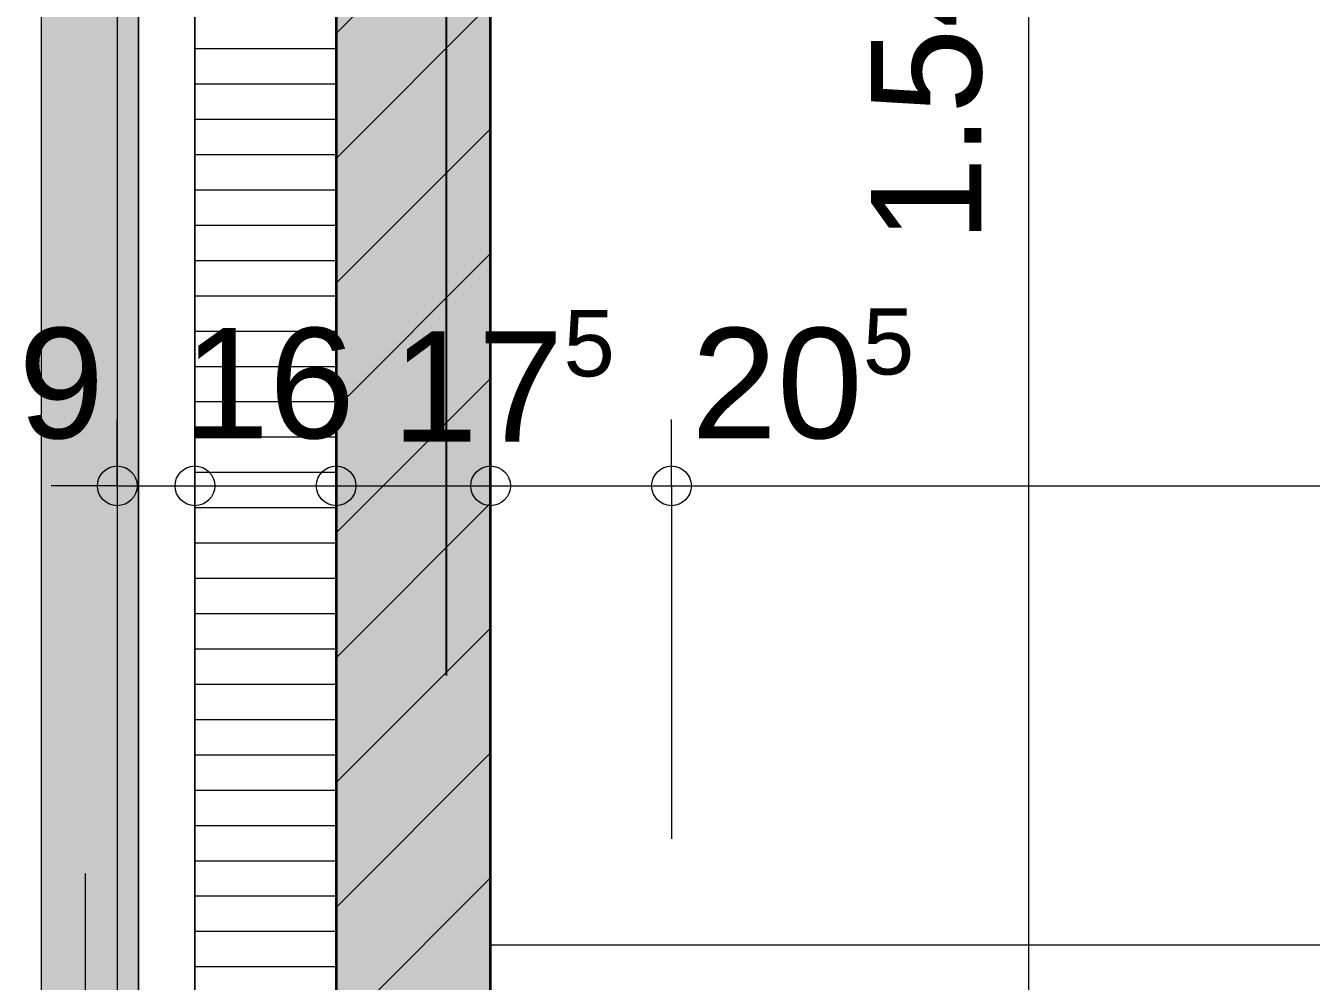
# Model space of a CAD drawing. Header units: metres. Extents: x 0.003 to 0.843, y 0.003 to 0.597.
# Drawn here: x 0.31532 to 0.34446, y 0.20697 to 0.22862 of the extents above; entities that cross this region are included whole.
import ezdxf

# ---------------------------------------------------------------- set-up
doc = ezdxf.new("R2010")
doc.units = ezdxf.units.M
for name, pattern in [('AUSGEZOGEN', [0]), ('LINIE_17', [0.0005, 0, -0.0005]), ('LINIE_23', [0.0079, 0.004, -0.0013, 0, -0.0013, 0, -0.0013]), ('PUNKT', [6.35, 0, -6.35]), ('RAND', [44.45, 12.7, -6.35, 12.7, -6.35, 0, -6.35]), ('VERDECKT', [9.525, 6.35, -3.175])]:
    doc.linetypes.add(name, pattern=pattern)
for name, color, linetype, lineweight in [('Allgemein', 7, 'AUSGEZOGEN', 18), ('Bauachsen grob', 7, 'RAND', 13), ('Daemmung', 7, 'AUSGEZOGEN', 18), ('Fuellflaeche tragende Wände MW', 7, 'AUSGEZOGEN', 13), ('Holz Fassadenverkleidung', 7, 'AUSGEZOGEN', 18), ('Konstruktion oben', 7, 'VERDECKT', 13), ('Spengler', 7, 'AUSGEZOGEN', 18), ('Unterkonstruktion', 7, 'AUSGEZOGEN', 18), ('Vorhangbrett', 7, 'AUSGEZOGEN', 13), ('Wand Mauerwerk tragend', 7, 'AUSGEZOGEN', 35), ('Werkplan- Ausfuehrungsmasse', 7, 'AUSGEZOGEN', 13)]:
    doc.layers.add(name, color=color, linetype=linetype, lineweight=lineweight)
doc.styles.add('ARIAL', font='ARIAL.TTF')

msp = doc.modelspace()

# ---------------------------------------------------------------- hatches: boundary and pattern name
at = {"layer": 'Allgemein', "linetype": 'AUSGEZOGEN', "lineweight": 13}
h = msp.add_hatch(color=32, dxfattribs=at)
h.paths.add_polyline_path([(0.31788, 0.386497), (0.31788, 0.487957), (0.3174, 0.487957), (0.3174, 0.386497)])
h.paths.add_polyline_path([(0.31788, 0.263897), (0.31788, 0.285297), (0.3174, 0.285297), (0.3174, 0.263897)])
h.paths.add_polyline_path([(0.31788, 0.310897), (0.31788, 0.360897), (0.3174, 0.360897), (0.3174, 0.310897)])
h.paths.add_polyline_path([(0.31788, 0.198117), (0.31788, 0.238297), (0.3174, 0.238297), (0.3174, 0.198117)])
at = {"layer": 'Fuellflaeche tragende Wände MW', "linetype": 'AUSGEZOGEN', "lineweight": 13, "true_color": 0xffe0e0}
msp.add_hatch(color=254, dxfattribs=at).paths.add_polyline_path([(0.32236, 0.237097), (0.32236, 0.206197), (0.32586, 0.206197), (0.32586, 0.237097)])
at = {"layer": 'Spengler', "linetype": 'AUSGEZOGEN', "lineweight": 13, "true_color": 0xfafafa}
msp.add_hatch(color=7, dxfattribs=at).paths.add_polyline_path([(0.31568, 0.238297), (0.31568, 0.197637), (0.3174, 0.197637), (0.3174, 0.238297)])

# ---------------------------------------------------------------- linework, layer by layer
at = {"layer": 'Allgemein', "color": 7, "linetype": 'AUSGEZOGEN', "lineweight": 13}
for p, q in [((0.3174, 0.238297), (0.3174, 0.198117)), ((0.31788, 0.198597), (0.31788, 0.238297))]:
    msp.add_line(p, q, dxfattribs=at)
at = {"layer": 'Bauachsen grob', "color": 32, "linetype": 'LINIE_23', "lineweight": 25, "true_color": 0xc36e14}
msp.add_line((0.32486, 0.013897), (0.32486, 0.581), dxfattribs=at)
at = {"layer": 'Daemmung', "color": 7, "linetype": 'AUSGEZOGEN', "lineweight": 18}
for p, q in [((0.31916, 0.238297), (0.31916, 0.202597)), ((0.32236, 0.206197), (0.32236, 0.237097))]:
    msp.add_line(p, q, dxfattribs=at)
at = {"layer": 'Daemmung', "color": 7, "linetype": 'AUSGEZOGEN', "lineweight": 13}
for points in [[(0.32236, 0.228097), (0.319913, 0.228097), (0.319913, 0.228097), (0.31916, 0.228097)], [(0.32236, 0.227297), (0.31989, 0.227297), (0.31989, 0.227297), (0.31916, 0.227297)], [(0.32236, 0.226497), (0.319866, 0.226497), (0.319866, 0.226497), (0.31916, 0.226497)], [(0.32236, 0.226497), (0.319866, 0.226497), (0.319866, 0.226497), (0.31916, 0.226497)], [(0.32236, 0.225697), (0.319843, 0.225697), (0.319843, 0.225697), (0.31916, 0.225697)], [(0.32236, 0.224897), (0.319819, 0.224897), (0.319819, 0.224897), (0.31916, 0.224897)], [(0.32236, 0.224097), (0.319795, 0.224097), (0.319795, 0.224097), (0.31916, 0.224097)], [(0.32236, 0.223297), (0.319772, 0.223297), (0.319772, 0.223297), (0.31916, 0.223297)], [(0.32236, 0.223297), (0.319772, 0.223297), (0.319772, 0.223297), (0.31916, 0.223297)], [(0.32236, 0.222497), (0.319748, 0.222497), (0.319748, 0.222497), (0.31916, 0.222497)], [(0.32236, 0.221697), (0.319724, 0.221697), (0.319724, 0.221697), (0.31916, 0.221697)], [(0.32236, 0.220897), (0.319701, 0.220897), (0.319701, 0.220897), (0.31916, 0.220897)], [(0.32236, 0.220097), (0.319677, 0.220097), (0.319677, 0.220097), (0.31916, 0.220097)], [(0.32236, 0.220097), (0.319677, 0.220097), (0.319677, 0.220097), (0.31916, 0.220097)], [(0.32236, 0.219297), (0.319653, 0.219297), (0.319653, 0.219297), (0.31916, 0.219297)], [(0.32236, 0.218497), (0.31963, 0.218497), (0.31963, 0.218497), (0.31916, 0.218497)], [(0.32236, 0.217697), (0.319606, 0.217697), (0.319606, 0.217697), (0.31916, 0.217697)], [(0.32236, 0.216897), (0.319583, 0.216897), (0.319583, 0.216897), (0.31916, 0.216897)], [(0.32236, 0.216897), (0.319583, 0.216897), (0.319583, 0.216897), (0.31916, 0.216897)], [(0.32236, 0.216097), (0.319559, 0.216097), (0.319559, 0.216097), (0.31916, 0.216097)], [(0.32236, 0.215297), (0.319535, 0.215297), (0.319535, 0.215297), (0.31916, 0.215297)], [(0.32236, 0.214497), (0.319512, 0.214497), (0.319512, 0.214497), (0.31916, 0.214497)], [(0.32236, 0.213697), (0.319488, 0.213697), (0.319488, 0.213697), (0.31916, 0.213697)], [(0.32236, 0.213697), (0.319488, 0.213697), (0.319488, 0.213697), (0.31916, 0.213697)], [(0.32236, 0.212897), (0.319464, 0.212897), (0.319464, 0.212897), (0.31916, 0.212897)], [(0.32236, 0.212097), (0.319441, 0.212097), (0.319441, 0.212097), (0.31916, 0.212097)], [(0.32236, 0.211297), (0.319417, 0.211297), (0.319417, 0.211297), (0.31916, 0.211297)], [(0.32236, 0.210497), (0.319393, 0.210497), (0.319393, 0.210497), (0.31916, 0.210497)], [(0.32236, 0.210497), (0.319393, 0.210497), (0.319393, 0.210497), (0.31916, 0.210497)], [(0.32236, 0.209697), (0.31937, 0.209697), (0.31937, 0.209697), (0.31916, 0.209697)], [(0.32236, 0.208897), (0.319346, 0.208897), (0.319346, 0.208897), (0.31916, 0.208897)], [(0.32236, 0.208097), (0.319323, 0.208097), (0.319323, 0.208097), (0.31916, 0.208097)], [(0.32236, 0.207297), (0.319299, 0.207297), (0.319299, 0.207297), (0.31916, 0.207297)], [(0.32236, 0.207297), (0.319299, 0.207297), (0.319299, 0.207297), (0.31916, 0.207297)]]:
    msp.add_lwpolyline(points, dxfattribs=at)
at = {"layer": 'Holz Fassadenverkleidung', "color": 7, "linetype": 'LINIE_17', "lineweight": 13}
msp.add_line((0.31668, 0.109417), (0.31668, 0.488677), dxfattribs=at)
at = {"layer": 'Konstruktion oben', "color": 7, "linetype": 'PUNKT', "lineweight": 18}
msp.add_line((0.31668, 0.109417), (0.31668, 0.488677), dxfattribs=at)
at = {"layer": 'Spengler', "color": 7, "linetype": 'AUSGEZOGEN', "lineweight": 13}
msp.add_line((0.31568, 0.197637), (0.31568, 0.238297), dxfattribs=at)
at = {"layer": 'Unterkonstruktion', "color": 7, "linetype": 'AUSGEZOGEN', "lineweight": 13}
for p, q in [((0.31788, 0.238297), (0.31788, 0.198597)), ((0.31916, 0.202597), (0.31916, 0.238297))]:
    msp.add_line(p, q, dxfattribs=at)
at = {"layer": 'Vorhangbrett', "color": 191, "linetype": 'PUNKT', "lineweight": 13, "true_color": 0xbe96ea}
msp.add_line((0.32586, 0.207797), (0.46186, 0.207797), dxfattribs=at)
at = {"layer": 'Wand Mauerwerk tragend', "color": 7, "linetype": 'AUSGEZOGEN', "lineweight": 35}
for p, q in [((0.32236, 0.237097), (0.32236, 0.206197)), ((0.32586, 0.206197), (0.32586, 0.237097))]:
    msp.add_line(p, q, dxfattribs=at)
at = {"layer": 'Wand Mauerwerk tragend', "color": 7, "linetype": 'AUSGEZOGEN', "lineweight": 13}
for p, q in [((0.32236, 0.228445), (0.32586, 0.231945)), ((0.32236, 0.225616), (0.32586, 0.229116)), ((0.32236, 0.222788), (0.32586, 0.226288)), ((0.32236, 0.219959), (0.32586, 0.223459)), ((0.32236, 0.217131), (0.32586, 0.220631)), ((0.32236, 0.214303), (0.32586, 0.217803)), ((0.32236, 0.211474), (0.32586, 0.214974)), ((0.32236, 0.208646), (0.32586, 0.212146)), ((0.32274, 0.206197), (0.32586, 0.209317))]:
    msp.add_line(p, q, dxfattribs=at)
at = {"layer": 'Werkplan- Ausfuehrungsmasse', "color": 7, "linetype": 'AUSGEZOGEN', "lineweight": 13}
for p, q in [((0.33806, 0.206197), (0.33806, 0.237097)), ((0.3174, 0.218197), (0.3174, 0.219697)), ((0.31916, 0.218197), (0.31916, 0.219697)), ((0.32236, 0.218197), (0.32236, 0.219697)), ((0.32586, 0.218197), (0.32586, 0.219697)), ((0.32996, 0.218197), (0.32996, 0.219697)), ((0.3174, 0.218197), (0.3159, 0.218197)), ((0.3174, 0.218197), (0.3174, 0.216697)), ((0.3174, 0.218197), (0.3174, 0.218197)), ((0.3174, 0.218197), (0.31916, 0.218197)), ((0.31916, 0.218197), (0.31916, 0.216697)), ((0.31916, 0.218197), (0.31916, 0.218197)), ((0.32236, 0.218197), (0.32236, 0.216697)), ((0.32236, 0.218197), (0.32236, 0.218197)), ((0.32236, 0.218197), (0.32586, 0.218197)), ((0.32586, 0.218197), (0.32586, 0.216697)), ((0.32586, 0.218197), (0.32586, 0.218197)), ((0.32586, 0.218197), (0.32996, 0.218197)), ((0.32996, 0.218197), (0.32996, 0.216697))]:
    msp.add_line(p, q, dxfattribs=at)
for points in [[(0.31916, 0.218197), (0.32105, 0.218197), (0.32105, 0.218197), (0.32236, 0.218197)], [(0.32996, 0.218197), (0.32996, 0.218155), (0.32996, 0.218155), (0.32996, 0.216962), (0.32996, 0.216962), (0.32996, 0.210197)], [(0.32996, 0.218197), (0.333797, 0.218197), (0.333797, 0.218197), (0.354913, 0.218197), (0.354913, 0.218197), (0.367661, 0.218197), (0.367661, 0.218197), (0.38196, 0.218197)]]:
    msp.add_lwpolyline(points, dxfattribs=at)
for centre in [(0.3174, 0.218197), (0.31916, 0.218197), (0.32236, 0.218197), (0.32586, 0.218197), (0.32996, 0.218197)]:
    msp.add_circle(centre, 0.00045, dxfattribs=at)

# ---------------------------------------------------------------- texts
at = {"layer": 'Werkplan- Ausfuehrungsmasse', "color": 7, "linetype": 'AUSGEZOGEN', "lineweight": 25, "insert": (0.337017, 0.223708), "char_height": 0.0025, "width": 0.00125, "attachment_point": 7, "rotation": 90, "style": 'ARIAL'}
msp.add_mtext('1.54', dxfattribs=at)
at = {"layer": 'Werkplan- Ausfuehrungsmasse', "color": 7, "linetype": 'AUSGEZOGEN', "lineweight": 25, "attachment_point": 7, "style": 'ARIAL'}
for s, insert, char_height, width in [('5', (0.327512, 0.220656), 0.0015, 0.00075), ('5', (0.334295, 0.220698), 0.0015, 0.00075), ('9', (0.315161, 0.21924), 0.0025, 0.00125), ('16', (0.318898, 0.21924), 0.0025, 0.00125), ('20', (0.33041, 0.21924), 0.0025, 0.00125), ('17', (0.323627, 0.219197), 0.0025, 0.00125)]:
    msp.add_mtext(s, dxfattribs=dict(at, insert=insert, char_height=char_height, width=width))

doc.saveas('drawing.dxf')
